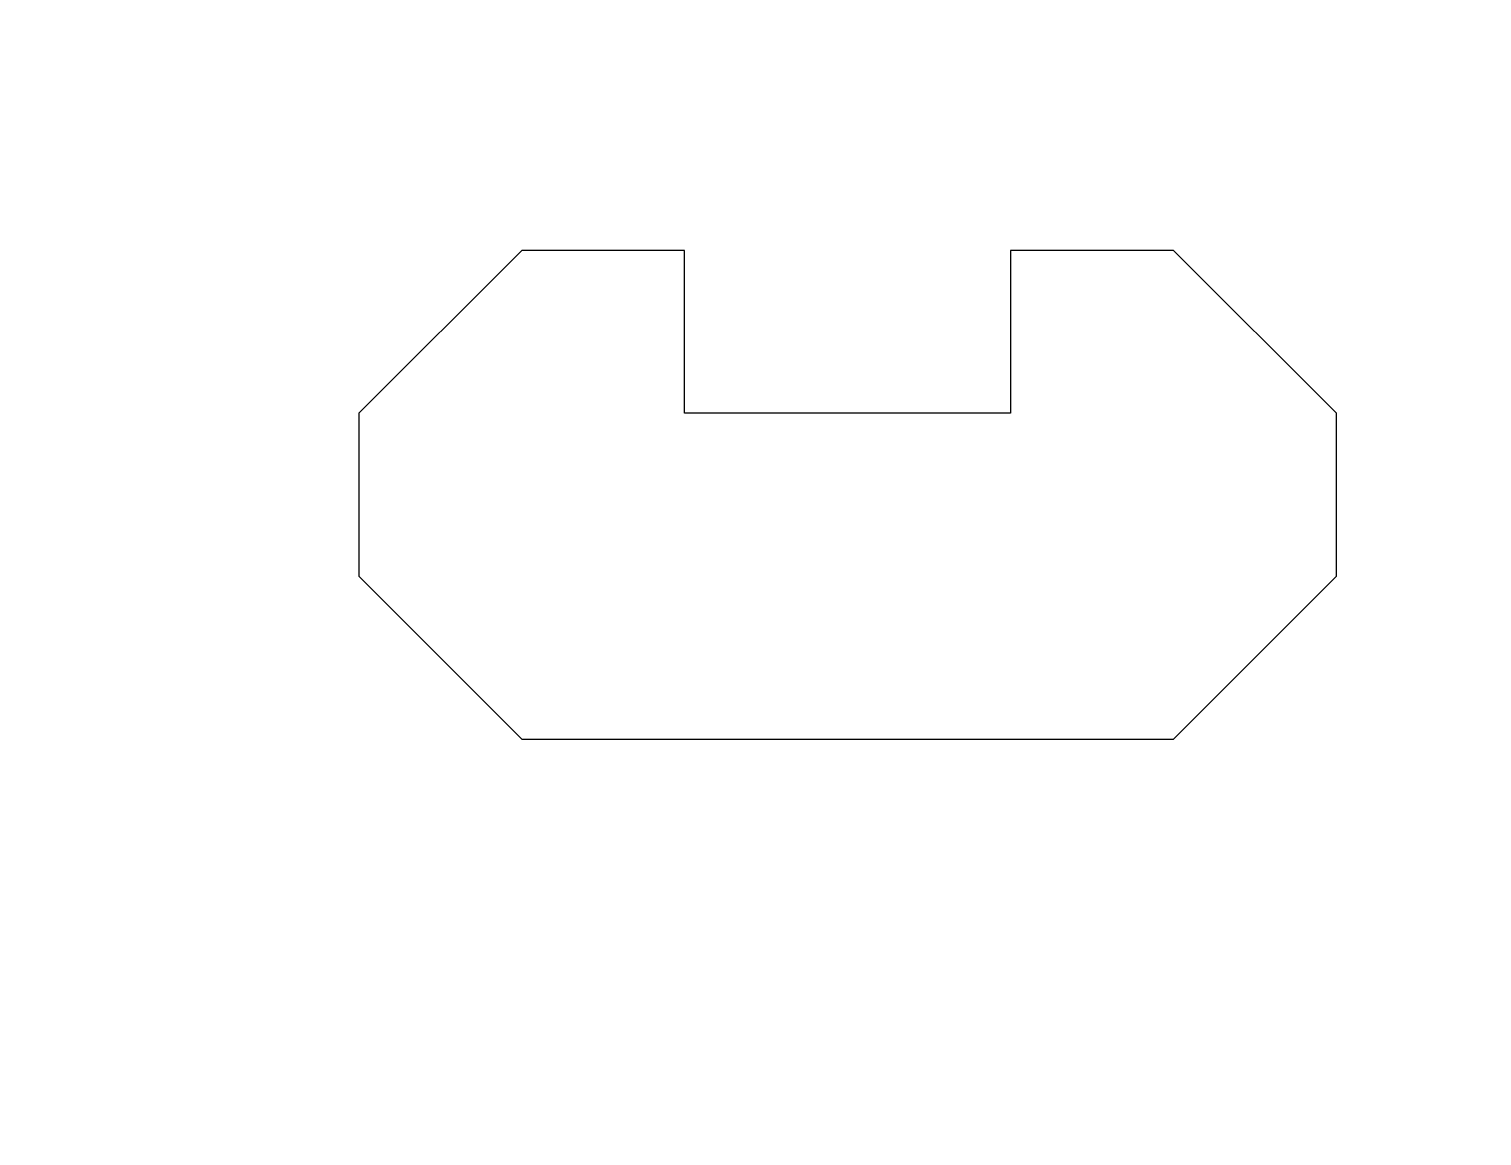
# Paper-space layout 'Layout1' of a CAD drawing. Header units: inches. Extents: x 1.05 to 9.45, y 0.8 to 7.2.
# The model-space entities are those that its viewports show. They can reach past a viewport. Long polylines and large blocks are cut down to what shows.
import ezdxf

# ---------------------------------------------------------------- set-up
doc = ezdxf.new("R2010")
doc.units = ezdxf.units.IN
doc.layers.add('L0.5', color=7, linetype='Continuous')
doc.layers.get('0').freeze()

msp = doc.modelspace()

# ---------------------------------------------------------------- linework, layer by layer
at = {"layer": 'L0.5'}
for p, q in [((150, 250), (100, 200)), ((200, 250), (150, 250)), ((200, 200), (200, 250)), ((350, 250), (300, 250)), ((300, 250), (300, 200)), ((400, 200), (350, 250)), ((100, 200), (100, 150)), ((300, 200), (200, 200)), ((400, 150), (400, 200)), ((100, 150), (150, 100)), ((350, 100), (400, 150)), ((150, 100), (350, 100))]:
    msp.add_line(p, q, dxfattribs=at)

psp = doc.layouts.get("Layout1")

# ---------------------------------------------------------------- viewports
at = {"layer": '0'}
psp.add_viewport(center=(5.25, 4), size=(8.4, 6.4), view_center_point=(221.7309, 148.0937), view_height=339.590718, dxfattribs=at)

doc.saveas('drawing.dxf')
